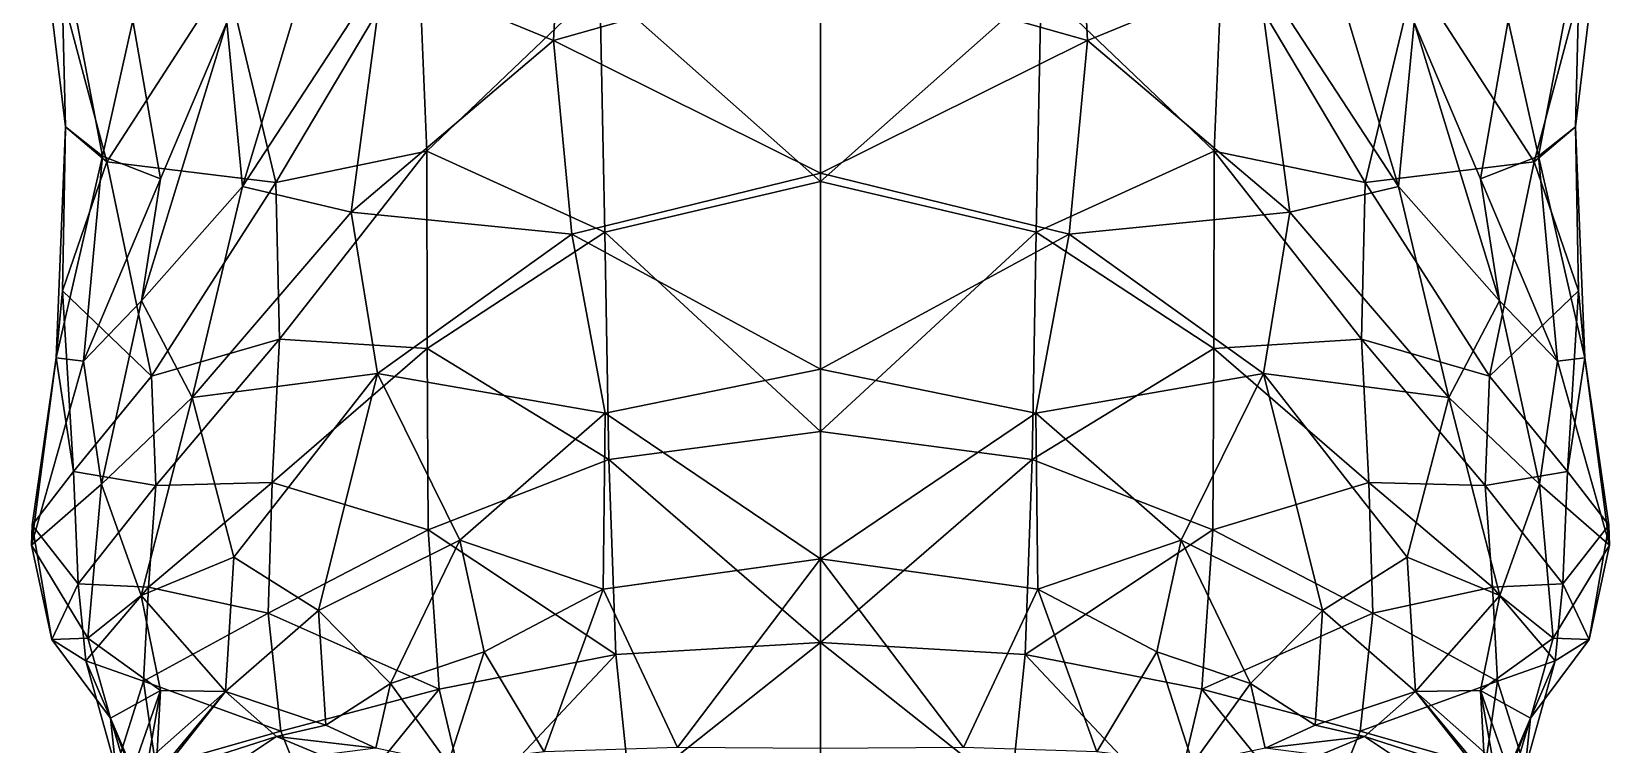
# Model space of a CAD drawing. Extents: x -1.6 to 1.6, y -9.4 to 16.4.
# Drawn here: x -1.111 to 1.111, y 0.123 to 1.126 of the extents above; entities that cross this region are included whole.
import ezdxf

# ---------------------------------------------------------------- set-up
doc = ezdxf.new("R2010")
doc.units = 0
doc.layers.add('DIPLODOC$LWO', color=1, linetype='CONTINUOUS')

msp = doc.modelspace()

# ---------------------------------------------------------------- linework, layer by layer
at = {"layer": 'DIPLODOC$LWO'}
for points in [[(-0.3555, 1.5028, 2.0659), (-0.376, 1.1134, 2.0835), (-0.6154, 1.2118, 2.4256)], [(0, 1.22, 1.9491), (-0.376, 1.1134, 2.0835), (-0.3555, 1.5028, 2.0659)], [(0.376, 1.1134, 2.0835), (0, 1.22, 1.9491), (0.3555, 1.5028, 2.0659)], [(0.376, 1.1134, 2.0835), (0.3555, 1.5028, 2.0659), (0.6154, 1.2118, 2.4256)], [(-1.0997, 1.2996, 4.6703), (-1.0045, 0.9427, 4.7475), (-0.8362, 1.2034, 5.0168)], [(-1.0628, 0.9922, 4.372), (-1.0997, 1.2996, 4.6703), (-1.0695, 1.2591, 4.2709)], [(-1.0997, 1.2996, 4.6703), (-1.0628, 0.9922, 4.372), (-1.0045, 0.9427, 4.7475)], [(0, 1.2964, 5.3242), (-0.3108, 1.1905, 5.2951), (0, 0.915, 5.2396)], [(0.3108, 1.1905, 5.2951), (0, 1.2964, 5.3242), (0, 0.915, 5.2396)], [(1.0045, 0.9427, 4.7475), (1.0997, 1.2996, 4.6703), (0.8362, 1.2034, 5.0168)], [(1.0628, 0.9922, 4.372), (1.0997, 1.2996, 4.6703), (1.0045, 0.9427, 4.7475)], [(1.0997, 1.2996, 4.6703), (1.0628, 0.9922, 4.372), (1.0695, 1.2591, 4.2709)], [(-0.703, 1.2756, 2.7342), (-0.8137, 0.908, 2.9043), (-0.8356, 1.1387, 3.196)], [(-0.6154, 1.2118, 2.4256), (-0.8137, 0.908, 2.9043), (-0.703, 1.2756, 2.7342)], [(0.8137, 0.908, 2.9043), (0.6154, 1.2118, 2.4256), (0.703, 1.2756, 2.7342)], [(0.8137, 0.908, 2.9043), (0.703, 1.2756, 2.7342), (0.8356, 1.1387, 3.196)], [(-0.9681, 1.1415, 3.7842), (-1.0108, 0.9505, 3.967), (-1.0695, 1.2591, 4.2709)], [(-1.0108, 0.9505, 3.967), (-1.0628, 0.9922, 4.372), (-1.0695, 1.2591, 4.2709)], [(-0.8362, 1.2034, 5.0168), (-0.7667, 0.9135, 5.0657), (-0.5663, 1.2508, 5.2511)], [(-0.5663, 1.2508, 5.2511), (-0.7667, 0.9135, 5.0657), (-0.5541, 0.9578, 5.1992)], [(-0.5663, 1.2508, 5.2511), (-0.5541, 0.9578, 5.1992), (-0.3108, 1.1905, 5.2951)], [(0.5541, 0.9578, 5.1992), (0.5663, 1.2508, 5.2511), (0.3108, 1.1905, 5.2951)], [(0.7667, 0.9135, 5.0657), (0.5663, 1.2508, 5.2511), (0.5541, 0.9578, 5.1992)], [(0.7667, 0.9135, 5.0657), (0.8362, 1.2034, 5.0168), (0.5663, 1.2508, 5.2511)], [(1.0108, 0.9505, 3.967), (0.9681, 1.1415, 3.7842), (1.0695, 1.2591, 4.2709)], [(1.0628, 0.9922, 4.372), (1.0108, 0.9505, 3.967), (1.0695, 1.2591, 4.2709)], [(-0.8362, 1.2034, 5.0168), (-1.0045, 0.9427, 4.7475), (-0.7667, 0.9135, 5.0657)], [(-0.6154, 1.2118, 2.4256), (-0.6608, 0.8717, 2.4311), (-0.8137, 0.908, 2.9043)], [(-0.376, 1.1134, 2.0835), (-0.6608, 0.8717, 2.4311), (-0.6154, 1.2118, 2.4256)], [(0, 1.22, 1.9491), (0, 0.9267, 1.9993), (-0.376, 1.1134, 2.0835)], [(0, 0.9267, 1.9993), (0, 1.22, 1.9491), (0.376, 1.1134, 2.0835)], [(0.6608, 0.8717, 2.4311), (0.376, 1.1134, 2.0835), (0.6154, 1.2118, 2.4256)], [(0.6608, 0.8717, 2.4311), (0.6154, 1.2118, 2.4256), (0.8137, 0.908, 2.9043)], [(1.0045, 0.9427, 4.7475), (0.8362, 1.2034, 5.0168), (0.7667, 0.9135, 5.0657)], [(-0.3108, 1.1905, 5.2951), (-0.5541, 0.9578, 5.1992), (-0.3037, 0.8438, 5.2124)], [(-0.3108, 1.1905, 5.2951), (-0.3037, 0.8438, 5.2124), (0, 0.915, 5.2396)], [(0.3037, 0.8438, 5.2124), (0.3108, 1.1905, 5.2951), (0, 0.915, 5.2396)], [(0.5541, 0.9578, 5.1992), (0.3108, 1.1905, 5.2951), (0.3037, 0.8438, 5.2124)], [(-0.929, 0.9186, 3.5789), (-1.0108, 0.9505, 3.967), (-0.9681, 1.1415, 3.7842)], [(-0.8356, 1.1387, 3.196), (-0.929, 0.9186, 3.5789), (-0.9681, 1.1415, 3.7842)], [(-0.8356, 1.1387, 3.196), (-0.9558, 0.7471, 3.4059), (-0.929, 0.9186, 3.5789)], [(-0.8137, 0.908, 2.9043), (-0.9558, 0.7471, 3.4059), (-0.8356, 1.1387, 3.196)], [(0.9558, 0.7471, 3.4059), (0.8137, 0.908, 2.9043), (0.8356, 1.1387, 3.196)], [(0.929, 0.9186, 3.5789), (0.8356, 1.1387, 3.196), (0.9681, 1.1415, 3.7842)], [(0.9558, 0.7471, 3.4059), (0.8356, 1.1387, 3.196), (0.929, 0.9186, 3.5789)], [(1.0108, 0.9505, 3.967), (0.929, 0.9186, 3.5789), (0.9681, 1.1415, 3.7842)], [(-0.376, 1.1134, 2.0835), (-0.3502, 0.8412, 2.1122), (-0.6608, 0.8717, 2.4311)], [(0, 0.9267, 1.9993), (-0.3502, 0.8412, 2.1122), (-0.376, 1.1134, 2.0835)], [(0.3502, 0.8412, 2.1122), (0, 0.9267, 1.9993), (0.376, 1.1134, 2.0835)], [(0.3502, 0.8412, 2.1122), (0.376, 1.1134, 2.0835), (0.6608, 0.8717, 2.4311)], [(-1.0108, 0.9505, 3.967), (-1.0761, 0.667, 4.1215), (-1.0628, 0.9922, 4.372)], [(-1.0761, 0.667, 4.1215), (-1.067, 0.7614, 4.457), (-1.0628, 0.9922, 4.372)], [(-1.067, 0.7614, 4.457), (-1.0045, 0.9427, 4.7475), (-1.0628, 0.9922, 4.372)], [(1.0045, 0.9427, 4.7475), (1.067, 0.7614, 4.457), (1.0628, 0.9922, 4.372)], [(1.0761, 0.667, 4.1215), (1.0108, 0.9505, 3.967), (1.0628, 0.9922, 4.372)], [(1.067, 0.7614, 4.457), (1.0761, 0.667, 4.1215), (1.0628, 0.9922, 4.372)], [(-0.7667, 0.9135, 5.0657), (-0.7618, 0.6931, 5.0241), (-0.5541, 0.9578, 5.1992)], [(-0.5541, 0.9578, 5.1992), (-0.7618, 0.6931, 5.0241), (-0.5539, 0.6802, 5.1278)], [(-0.5541, 0.9578, 5.1992), (-0.5539, 0.6802, 5.1278), (-0.3037, 0.8438, 5.2124)], [(0.5539, 0.6802, 5.1278), (0.5541, 0.9578, 5.1992), (0.3037, 0.8438, 5.2124)], [(0.7618, 0.6931, 5.0241), (0.5541, 0.9578, 5.1992), (0.5539, 0.6802, 5.1278)], [(0.7618, 0.6931, 5.0241), (0.7667, 0.9135, 5.0657), (0.5541, 0.9578, 5.1992)], [(-1.0373, 0.6622, 3.772), (-1.0761, 0.667, 4.1215), (-1.0108, 0.9505, 3.967)], [(-1.0045, 0.9427, 4.7475), (-1.067, 0.7614, 4.457), (-0.9418, 0.6413, 4.781)], [(-0.929, 0.9186, 3.5789), (-1.0373, 0.6622, 3.772), (-1.0108, 0.9505, 3.967)], [(-1.0045, 0.9427, 4.7475), (-0.9418, 0.6413, 4.781), (-0.7667, 0.9135, 5.0657)], [(0.9418, 0.6413, 4.781), (1.0045, 0.9427, 4.7475), (0.7667, 0.9135, 5.0657)], [(1.0373, 0.6622, 3.772), (0.929, 0.9186, 3.5789), (1.0108, 0.9505, 3.967)], [(1.067, 0.7614, 4.457), (1.0045, 0.9427, 4.7475), (0.9418, 0.6413, 4.781)], [(1.0761, 0.667, 4.1215), (1.0373, 0.6622, 3.772), (1.0108, 0.9505, 3.967)], [(-0.9558, 0.7471, 3.4059), (-1.0373, 0.6622, 3.772), (-0.929, 0.9186, 3.5789)], [(-0.7667, 0.9135, 5.0657), (-0.9418, 0.6413, 4.781), (-0.7618, 0.6931, 5.0241)], [(0, 0.9267, 1.9993), (0, 0.6508, 2.074), (-0.3502, 0.8412, 2.1122)], [(0, 0.915, 5.2396), (-0.3037, 0.8438, 5.2124), (0, 0.5634, 5.1611)], [(0, 0.6508, 2.074), (0, 0.9267, 1.9993), (0.3502, 0.8412, 2.1122)], [(0.3037, 0.8438, 5.2124), (0, 0.915, 5.2396), (0, 0.5634, 5.1611)], [(0.9418, 0.6413, 4.781), (0.7667, 0.9135, 5.0657), (0.7618, 0.6931, 5.0241)], [(1.0373, 0.6622, 3.772), (0.9558, 0.7471, 3.4059), (0.929, 0.9186, 3.5789)], [(-0.8137, 0.908, 2.9043), (-0.8845, 0.6111, 2.9094), (-0.9558, 0.7471, 3.4059)], [(-0.6608, 0.8717, 2.4311), (-0.8845, 0.6111, 2.9094), (-0.8137, 0.908, 2.9043)], [(0.8845, 0.6111, 2.9094), (0.6608, 0.8717, 2.4311), (0.8137, 0.908, 2.9043)], [(0.8845, 0.6111, 2.9094), (0.8137, 0.908, 2.9043), (0.9558, 0.7471, 3.4059)], [(-0.6608, 0.8717, 2.4311), (-0.6237, 0.645, 2.4004), (-0.8845, 0.6111, 2.9094)], [(-0.3502, 0.8412, 2.1122), (-0.6237, 0.645, 2.4004), (-0.6608, 0.8717, 2.4311)], [(0.6237, 0.645, 2.4004), (0.3502, 0.8412, 2.1122), (0.6608, 0.8717, 2.4311)], [(0.6237, 0.645, 2.4004), (0.6608, 0.8717, 2.4311), (0.8845, 0.6111, 2.9094)], [(-0.3502, 0.8412, 2.1122), (-0.303, 0.5889, 2.1494), (-0.6237, 0.645, 2.4004)], [(-0.3037, 0.8438, 5.2124), (-0.5539, 0.6802, 5.1278), (-0.298, 0.5237, 5.1368)], [(0, 0.6508, 2.074), (-0.303, 0.5889, 2.1494), (-0.3502, 0.8412, 2.1122)], [(-0.3037, 0.8438, 5.2124), (-0.298, 0.5237, 5.1368), (0, 0.5634, 5.1611)], [(0.298, 0.5237, 5.1368), (0.3037, 0.8438, 5.2124), (0, 0.5634, 5.1611)], [(0.303, 0.5889, 2.1494), (0, 0.6508, 2.074), (0.3502, 0.8412, 2.1122)], [(0.5539, 0.6802, 5.1278), (0.3037, 0.8438, 5.2124), (0.298, 0.5237, 5.1368)], [(0.303, 0.5889, 2.1494), (0.3502, 0.8412, 2.1122), (0.6237, 0.645, 2.4004)], [(-1.067, 0.7614, 4.457), (-1.0761, 0.667, 4.1215), (-1.0517, 0.5071, 4.4922)], [(-1.0517, 0.5071, 4.4922), (-0.9418, 0.6413, 4.781), (-1.067, 0.7614, 4.457)], [(0.9418, 0.6413, 4.781), (1.0517, 0.5071, 4.4922), (1.067, 0.7614, 4.457)], [(1.0761, 0.667, 4.1215), (1.067, 0.7614, 4.457), (1.0517, 0.5071, 4.4922)], [(-0.9558, 0.7471, 3.4059), (-1.0123, 0.4894, 3.476), (-1.0373, 0.6622, 3.772)], [(-0.8845, 0.6111, 2.9094), (-1.0123, 0.4894, 3.476), (-0.9558, 0.7471, 3.4059)], [(1.0123, 0.4894, 3.476), (0.8845, 0.6111, 2.9094), (0.9558, 0.7471, 3.4059)], [(1.0123, 0.4894, 3.476), (0.9558, 0.7471, 3.4059), (1.0373, 0.6622, 3.772)], [(-0.9418, 0.6413, 4.781), (-0.9355, 0.4875, 4.7611), (-0.7618, 0.6931, 5.0241)], [(-0.7618, 0.6931, 5.0241), (-0.9355, 0.4875, 4.7611), (-0.7717, 0.4916, 4.969)], [(-0.7618, 0.6931, 5.0241), (-0.7717, 0.4916, 4.969), (-0.5539, 0.6802, 5.1278)], [(0.7717, 0.4916, 4.969), (0.7618, 0.6931, 5.0241), (0.5539, 0.6802, 5.1278)], [(0.9355, 0.4875, 4.7611), (0.7618, 0.6931, 5.0241), (0.7717, 0.4916, 4.969)], [(0.9355, 0.4875, 4.7611), (0.9418, 0.6413, 4.781), (0.7618, 0.6931, 5.0241)], [(-1.0373, 0.6622, 3.772), (-1.1106, 0.4033, 3.8482), (-1.0761, 0.667, 4.1215)], [(-1.1106, 0.4033, 3.8482), (-1.11, 0.4315, 4.1734), (-1.0761, 0.667, 4.1215)], [(-1.11, 0.4315, 4.1734), (-1.0517, 0.5071, 4.4922), (-1.0761, 0.667, 4.1215)], [(-0.5539, 0.6802, 5.1278), (-0.7717, 0.4916, 4.969), (-0.5525, 0.4251, 5.0625)], [(-0.5539, 0.6802, 5.1278), (-0.5525, 0.4251, 5.0625), (-0.298, 0.5237, 5.1368)], [(0.5525, 0.4251, 5.0625), (0.5539, 0.6802, 5.1278), (0.298, 0.5237, 5.1368)], [(0.7717, 0.4916, 4.969), (0.5539, 0.6802, 5.1278), (0.5525, 0.4251, 5.0625)], [(1.1106, 0.4033, 3.8482), (1.0373, 0.6622, 3.772), (1.0761, 0.667, 4.1215)], [(1.0517, 0.5071, 4.4922), (1.11, 0.4315, 4.1734), (1.0761, 0.667, 4.1215)], [(1.11, 0.4315, 4.1734), (1.1106, 0.4033, 3.8482), (1.0761, 0.667, 4.1215)], [(-1.0123, 0.4894, 3.476), (-1.1106, 0.4033, 3.8482), (-1.0373, 0.6622, 3.772)], [(-0.6237, 0.645, 2.4004), (-0.8259, 0.3864, 2.7824), (-0.8845, 0.6111, 2.9094)], [(-0.8259, 0.3864, 2.7824), (-0.6237, 0.645, 2.4004), (-0.7069, 0.3116, 2.5432)], [(-0.5075, 0.4105, 2.3231), (-0.7069, 0.3116, 2.5432), (-0.6237, 0.645, 2.4004)], [(-0.303, 0.5889, 2.1494), (-0.5075, 0.4105, 2.3231), (-0.6237, 0.645, 2.4004)], [(0, 0.6508, 2.074), (0, 0.3841, 2.1602), (-0.303, 0.5889, 2.1494)], [(0, 0.3841, 2.1602), (0, 0.6508, 2.074), (0.303, 0.5889, 2.1494)], [(0.5075, 0.4105, 2.3231), (0.303, 0.5889, 2.1494), (0.6237, 0.645, 2.4004)], [(0.7069, 0.3116, 2.5432), (0.5075, 0.4105, 2.3231), (0.6237, 0.645, 2.4004)], [(0.8259, 0.3864, 2.7824), (0.6237, 0.645, 2.4004), (0.8845, 0.6111, 2.9094)], [(0.6237, 0.645, 2.4004), (0.8259, 0.3864, 2.7824), (0.7069, 0.3116, 2.5432)], [(1.1106, 0.4033, 3.8482), (1.0123, 0.4894, 3.476), (1.0373, 0.6622, 3.772)], [(-0.9418, 0.6413, 4.781), (-1.0517, 0.5071, 4.4922), (-0.9355, 0.4875, 4.7611)], [(1.0517, 0.5071, 4.4922), (0.9418, 0.6413, 4.781), (0.9355, 0.4875, 4.7611)], [(-1.0123, 0.4894, 3.476), (-0.8845, 0.6111, 2.9094), (-0.9561, 0.3327, 3.1836)], [(-0.8259, 0.3864, 2.7824), (-0.9561, 0.3327, 3.1836), (-0.8845, 0.6111, 2.9094)], [(0.9561, 0.3327, 3.1836), (0.8259, 0.3864, 2.7824), (0.8845, 0.6111, 2.9094)], [(0.8845, 0.6111, 2.9094), (1.0123, 0.4894, 3.476), (0.9561, 0.3327, 3.1836)], [(-0.303, 0.5889, 2.1494), (-0.3061, 0.3417, 2.2248), (-0.5075, 0.4105, 2.3231)], [(0, 0.3841, 2.1602), (-0.3061, 0.3417, 2.2248), (-0.303, 0.5889, 2.1494)], [(0.3061, 0.3417, 2.2248), (0, 0.3841, 2.1602), (0.303, 0.5889, 2.1494)], [(0.3061, 0.3417, 2.2248), (0.303, 0.5889, 2.1494), (0.5075, 0.4105, 2.3231)], [(0, 0.5634, 5.1611), (-0.298, 0.5237, 5.1368), (0, 0.2666, 5.1308)], [(0.298, 0.5237, 5.1368), (0, 0.5634, 5.1611), (0, 0.2666, 5.1308)], [(-0.298, 0.5237, 5.1368), (-0.5525, 0.4251, 5.0625), (-0.2879, 0.2497, 5.1045)], [(-0.298, 0.5237, 5.1368), (-0.2879, 0.2497, 5.1045), (0, 0.2666, 5.1308)], [(0.2879, 0.2497, 5.1045), (0.298, 0.5237, 5.1368), (0, 0.2666, 5.1308)], [(0.5525, 0.4251, 5.0625), (0.298, 0.5237, 5.1368), (0.2879, 0.2497, 5.1045)], [(-1.1106, 0.4033, 3.8482), (-1.0123, 0.4894, 3.476), (-1.0312, 0.2727, 3.6135)], [(-1.0517, 0.5071, 4.4922), (-1.11, 0.4315, 4.1734), (-1.0452, 0.349, 4.4132)], [(-1.0517, 0.5071, 4.4922), (-1.0452, 0.349, 4.4132), (-0.9355, 0.4875, 4.7611)], [(-1.0123, 0.4894, 3.476), (-0.9561, 0.3327, 3.1836), (-1.0312, 0.2727, 3.6135)], [(-0.7717, 0.4916, 4.969), (-0.9462, 0.3442, 4.7204), (-0.7774, 0.3079, 4.9165)], [(-0.9355, 0.4875, 4.7611), (-0.9462, 0.3442, 4.7204), (-0.7717, 0.4916, 4.969)], [(-0.7717, 0.4916, 4.969), (-0.7774, 0.3079, 4.9165), (-0.5525, 0.4251, 5.0625)], [(0.7774, 0.3079, 4.9165), (0.7717, 0.4916, 4.969), (0.5525, 0.4251, 5.0625)], [(0.9462, 0.3442, 4.7204), (0.7717, 0.4916, 4.969), (0.7774, 0.3079, 4.9165)], [(0.9462, 0.3442, 4.7204), (0.9355, 0.4875, 4.7611), (0.7717, 0.4916, 4.969)], [(1.0452, 0.349, 4.4132), (1.0517, 0.5071, 4.4922), (0.9355, 0.4875, 4.7611)], [(0.9561, 0.3327, 3.1836), (1.0123, 0.4894, 3.476), (1.0312, 0.2727, 3.6135)], [(1.0123, 0.4894, 3.476), (1.1106, 0.4033, 3.8482), (1.0312, 0.2727, 3.6135)], [(1.11, 0.4315, 4.1734), (1.0517, 0.5071, 4.4922), (1.0452, 0.349, 4.4132)], [(-0.9355, 0.4875, 4.7611), (-1.0452, 0.349, 4.4132), (-0.9462, 0.3442, 4.7204)], [(1.0452, 0.349, 4.4132), (0.9355, 0.4875, 4.7611), (0.9462, 0.3442, 4.7204)], [(-1.11, 0.4315, 4.1734), (-1.1106, 0.4033, 3.8482), (-1.0823, 0.2706, 4.0277)], [(-1.11, 0.4315, 4.1734), (-1.0823, 0.2706, 4.0277), (-1.0452, 0.349, 4.4132)], [(-0.5525, 0.4251, 5.0625), (-0.7774, 0.3079, 4.9165), (-0.5368, 0.201, 5.0275)], [(-0.5525, 0.4251, 5.0625), (-0.5368, 0.201, 5.0275), (-0.2879, 0.2497, 5.1045)], [(0.5368, 0.201, 5.0275), (0.5525, 0.4251, 5.0625), (0.2879, 0.2497, 5.1045)], [(0.7774, 0.3079, 4.9165), (0.5525, 0.4251, 5.0625), (0.5368, 0.201, 5.0275)], [(1.0823, 0.2706, 4.0277), (1.11, 0.4315, 4.1734), (1.0452, 0.349, 4.4132)], [(1.1106, 0.4033, 3.8482), (1.11, 0.4315, 4.1734), (1.0823, 0.2706, 4.0277)], [(-1.1106, 0.4033, 3.8482), (-1.0312, 0.2727, 3.6135), (-1.0823, 0.2706, 4.0277)], [(-0.7069, 0.3116, 2.5432), (-0.5075, 0.4105, 2.3231), (-0.6054, 0.2087, 2.3867)], [(-0.4733, 0.2535, 2.2907), (-0.6054, 0.2087, 2.3867), (-0.5075, 0.4105, 2.3231)], [(-0.3061, 0.3417, 2.2248), (-0.4733, 0.2535, 2.2907), (-0.5075, 0.4105, 2.3231)], [(0.4733, 0.2535, 2.2907), (0.3061, 0.3417, 2.2248), (0.5075, 0.4105, 2.3231)], [(0.6054, 0.2087, 2.3867), (0.4733, 0.2535, 2.2907), (0.5075, 0.4105, 2.3231)], [(0.5075, 0.4105, 2.3231), (0.7069, 0.3116, 2.5432), (0.6054, 0.2087, 2.3867)], [(1.0312, 0.2727, 3.6135), (1.1106, 0.4033, 3.8482), (1.0823, 0.2706, 4.0277)], [(-0.9561, 0.3327, 3.1836), (-0.8259, 0.3864, 2.7824), (-0.8375, 0.1973, 2.8312)], [(-0.7069, 0.3116, 2.5432), (-0.8375, 0.1973, 2.8312), (-0.8259, 0.3864, 2.7824)], [(-0.3061, 0.3417, 2.2248), (0, 0.3841, 2.1602), (-0.2014, 0.1188, 2.2487)], [(0, 0.1173, 2.2456), (-0.2014, 0.1188, 2.2487), (0, 0.3841, 2.1602)], [(0, 0.3841, 2.1602), (0.3061, 0.3417, 2.2248), (0.2014, 0.1188, 2.2487)], [(0.2014, 0.1188, 2.2487), (0, 0.1173, 2.2456), (0, 0.3841, 2.1602)], [(0.8375, 0.1973, 2.8312), (0.7069, 0.3116, 2.5432), (0.8259, 0.3864, 2.7824)], [(0.8259, 0.3864, 2.7824), (0.9561, 0.3327, 3.1836), (0.8375, 0.1973, 2.8312)], [(-1.0452, 0.349, 4.4132), (-1.0823, 0.2706, 4.0277), (-1.0341, 0.2407, 4.2865)], [(-1.0452, 0.349, 4.4132), (-1.0341, 0.2407, 4.2865), (-0.9462, 0.3442, 4.7204)], [(-0.9462, 0.3442, 4.7204), (-1.0341, 0.2407, 4.2865), (-0.9532, 0.2122, 4.6776)], [(-0.9462, 0.3442, 4.7204), (-0.9532, 0.2122, 4.6776), (-0.7774, 0.3079, 4.9165)], [(-0.4733, 0.2535, 2.2907), (-0.3061, 0.3417, 2.2248), (-0.3891, 0.1125, 2.2723)], [(-0.2014, 0.1188, 2.2487), (-0.3891, 0.1125, 2.2723), (-0.3061, 0.3417, 2.2248)], [(0.3891, 0.1125, 2.2723), (0.2014, 0.1188, 2.2487), (0.3061, 0.3417, 2.2248)], [(0.3061, 0.3417, 2.2248), (0.4733, 0.2535, 2.2907), (0.3891, 0.1125, 2.2723)], [(0.9532, 0.2122, 4.6776), (0.9462, 0.3442, 4.7204), (0.7774, 0.3079, 4.9165)], [(1.0341, 0.2407, 4.2865), (1.0452, 0.349, 4.4132), (0.9462, 0.3442, 4.7204)], [(1.0341, 0.2407, 4.2865), (0.9462, 0.3442, 4.7204), (0.9532, 0.2122, 4.6776)], [(1.0823, 0.2706, 4.0277), (1.0452, 0.349, 4.4132), (1.0341, 0.2407, 4.2865)], [(-1.0312, 0.2727, 3.6135), (-0.9561, 0.3327, 3.1836), (-0.9289, 0.1988, 3.2273)], [(-0.9561, 0.3327, 3.1836), (-0.8375, 0.1973, 2.8312), (-0.9289, 0.1988, 3.2273)], [(-0.8375, 0.1973, 2.8312), (-0.7069, 0.3116, 2.5432), (-0.6963, 0.1501, 2.5227)], [(-0.6054, 0.2087, 2.3867), (-0.6963, 0.1501, 2.5227), (-0.7069, 0.3116, 2.5432)], [(0.6963, 0.1501, 2.5227), (0.6054, 0.2087, 2.3867), (0.7069, 0.3116, 2.5432)], [(0.7069, 0.3116, 2.5432), (0.8375, 0.1973, 2.8312), (0.6963, 0.1501, 2.5227)], [(0.8375, 0.1973, 2.8312), (0.9561, 0.3327, 3.1836), (0.9289, 0.1988, 3.2273)], [(0.9561, 0.3327, 3.1836), (1.0312, 0.2727, 3.6135), (0.9289, 0.1988, 3.2273)], [(-0.7774, 0.3079, 4.9165), (-0.9532, 0.2122, 4.6776), (-0.7599, 0.1416, 4.8822)], [(-0.7774, 0.3079, 4.9165), (-0.7599, 0.1416, 4.8822), (-0.5368, 0.201, 5.0275)], [(0.7599, 0.1416, 4.8822), (0.7774, 0.3079, 4.9165), (0.5368, 0.201, 5.0275)], [(0.9532, 0.2122, 4.6776), (0.7774, 0.3079, 4.9165), (0.7599, 0.1416, 4.8822)], [(-1.0823, 0.2706, 4.0277), (-1.0312, 0.2727, 3.6135), (-0.9996, 0.16, 3.7939)], [(-1.0823, 0.2706, 4.0277), (-0.9996, 0.16, 3.7939), (-1.0341, 0.2407, 4.2865)], [(-1.0312, 0.2727, 3.6135), (-0.9289, 0.1988, 3.2273), (-0.9996, 0.16, 3.7939)], [(-0.2879, 0.2497, 5.1045), (-0.2681, 0.0539, 5.1229), (0, 0.2666, 5.1308)], [(-0.2681, 0.0539, 5.1229), (0, 0.0618, 5.1553), (0, 0.2666, 5.1308)], [(0.2681, 0.0539, 5.1229), (0.2879, 0.2497, 5.1045), (0, 0.2666, 5.1308)], [(0, 0.0618, 5.1553), (0.2681, 0.0539, 5.1229), (0, 0.2666, 5.1308)], [(0.9289, 0.1988, 3.2273), (1.0312, 0.2727, 3.6135), (0.9996, 0.16, 3.7939)], [(1.0312, 0.2727, 3.6135), (1.0823, 0.2706, 4.0277), (0.9996, 0.16, 3.7939)], [(0.9996, 0.16, 3.7939), (1.0823, 0.2706, 4.0277), (1.0341, 0.2407, 4.2865)], [(-0.6054, 0.2087, 2.3867), (-0.4733, 0.2535, 2.2907), (-0.5241, 0.0961, 2.3193)], [(-0.5368, 0.201, 5.0275), (-0.4958, 0.0286, 5.0324), (-0.2879, 0.2497, 5.1045)], [(-0.3891, 0.1125, 2.2723), (-0.5241, 0.0961, 2.3193), (-0.4733, 0.2535, 2.2907)], [(-0.4958, 0.0286, 5.0324), (-0.2681, 0.0539, 5.1229), (-0.2879, 0.2497, 5.1045)], [(0.2681, 0.0539, 5.1229), (0.4958, 0.0286, 5.0324), (0.2879, 0.2497, 5.1045)], [(0.4958, 0.0286, 5.0324), (0.5368, 0.201, 5.0275), (0.2879, 0.2497, 5.1045)], [(0.5241, 0.0961, 2.3193), (0.3891, 0.1125, 2.2723), (0.4733, 0.2535, 2.2907)], [(0.4733, 0.2535, 2.2907), (0.6054, 0.2087, 2.3867), (0.5241, 0.0961, 2.3193)], [(-1.0341, 0.2407, 4.2865), (-0.9919, 0.0891, 4.1552), (-0.9532, 0.2122, 4.6776)], [(-1.0341, 0.2407, 4.2865), (-0.9996, 0.16, 3.7939), (-0.9919, 0.0891, 4.1552)], [(0.9919, 0.0891, 4.1552), (1.0341, 0.2407, 4.2865), (0.9532, 0.2122, 4.6776)], [(0.9996, 0.16, 3.7939), (1.0341, 0.2407, 4.2865), (0.9919, 0.0891, 4.1552)], [(-0.9532, 0.2122, 4.6776), (-0.9919, 0.0891, 4.1552), (-0.9356, 0.0913, 4.6548)], [(-0.9532, 0.2122, 4.6776), (-0.9356, 0.0913, 4.6548), (-0.7599, 0.1416, 4.8822)], [(-0.7599, 0.1416, 4.8822), (-0.7018, -0.0029, 4.8768), (-0.5368, 0.201, 5.0275)], [(-0.7018, -0.0029, 4.8768), (-0.4958, 0.0286, 5.0324), (-0.5368, 0.201, 5.0275)], [(-0.6963, 0.1501, 2.5227), (-0.6054, 0.2087, 2.3867), (-0.6262, 0.1178, 2.4075)], [(-0.5241, 0.0961, 2.3193), (-0.6262, 0.1178, 2.4075), (-0.6054, 0.2087, 2.3867)], [(0.4958, 0.0286, 5.0324), (0.7018, -0.0029, 4.8768), (0.5368, 0.201, 5.0275)], [(0.6262, 0.1178, 2.4075), (0.5241, 0.0961, 2.3193), (0.6054, 0.2087, 2.3867)], [(0.7018, -0.0029, 4.8768), (0.7599, 0.1416, 4.8822), (0.5368, 0.201, 5.0275)], [(0.6054, 0.2087, 2.3867), (0.6963, 0.1501, 2.5227), (0.6262, 0.1178, 2.4075)], [(0.9356, 0.0913, 4.6548), (0.9532, 0.2122, 4.6776), (0.7599, 0.1416, 4.8822)], [(0.9919, 0.0891, 4.1552), (0.9532, 0.2122, 4.6776), (0.9356, 0.0913, 4.6548)], [(-0.996, 0.0066, 3.2216), (-0.8375, 0.1973, 2.8312), (-1.0243, 0.0323, 2.9718)], [(-0.8375, 0.1973, 2.8312), (-0.9289, 0.0817, 2.712), (-1.0243, 0.0323, 2.9718)], [(-0.9996, 0.16, 3.7939), (-0.9289, 0.1988, 3.2273), (-0.9389, 0.0181, 3.6193)], [(-0.9617, 0.0166, 3.394), (-0.9289, 0.1988, 3.2273), (-0.996, 0.0066, 3.2216)], [(-0.9289, 0.1988, 3.2273), (-0.8375, 0.1973, 2.8312), (-0.996, 0.0066, 3.2216)], [(-0.9389, 0.0181, 3.6193), (-0.9289, 0.1988, 3.2273), (-0.9617, 0.0166, 3.394)], [(-0.8375, 0.1973, 2.8312), (-0.7656, 0.1344, 2.5471), (-0.9289, 0.0817, 2.712)], [(-0.8375, 0.1973, 2.8312), (-0.6963, 0.1501, 2.5227), (-0.7656, 0.1344, 2.5471)], [(0.6963, 0.1501, 2.5227), (0.8375, 0.1973, 2.8312), (0.7656, 0.1344, 2.5471)], [(0.7656, 0.1344, 2.5471), (0.8375, 0.1973, 2.8312), (0.9289, 0.0817, 2.712)], [(0.8375, 0.1973, 2.8312), (0.9289, 0.1988, 3.2273), (0.996, 0.0066, 3.2216)], [(0.8375, 0.1973, 2.8312), (0.996, 0.0066, 3.2216), (1.0243, 0.0323, 2.9718)], [(0.9289, 0.0817, 2.712), (0.8375, 0.1973, 2.8312), (1.0243, 0.0323, 2.9718)], [(0.9289, 0.1988, 3.2273), (0.9617, 0.0166, 3.394), (0.996, 0.0066, 3.2216)], [(0.9289, 0.1988, 3.2273), (0.9389, 0.0181, 3.6193), (0.9617, 0.0166, 3.394)], [(0.9289, 0.1988, 3.2273), (0.9996, 0.16, 3.7939), (0.9389, 0.0181, 3.6193)], [(-0.9178, -0.1155, 3.9682), (-0.9996, 0.16, 3.7939), (-0.9389, 0.0181, 3.6193)], [(-0.8967, -0.1046, 4.2846), (-0.9996, 0.16, 3.7939), (-0.9178, -0.1155, 3.9682)], [(-0.8967, -0.1046, 4.2846), (-0.9919, 0.0891, 4.1552), (-0.9996, 0.16, 3.7939)], [(0.9996, 0.16, 3.7939), (0.8967, -0.1046, 4.2846), (0.9178, -0.1155, 3.9682)], [(0.9919, 0.0891, 4.1552), (0.8967, -0.1046, 4.2846), (0.9996, 0.16, 3.7939)], [(0.9996, 0.16, 3.7939), (0.9178, -0.1155, 3.9682), (0.9389, 0.0181, 3.6193)], [(-0.7599, 0.1416, 4.8822), (-0.9356, 0.0913, 4.6548), (-0.7018, -0.0029, 4.8768)], [(-0.7656, 0.1344, 2.5471), (-0.8405, 0.0843, 2.486), (-0.9289, 0.0817, 2.712)], [(-0.8405, 0.0843, 2.486), (-0.7656, 0.1344, 2.5471), (-0.703, 0.1077, 2.358)], [(-0.7656, 0.1344, 2.5471), (-0.6963, 0.1501, 2.5227), (-0.6262, 0.1178, 2.4075)], [(-0.6262, 0.1178, 2.4075), (-0.703, 0.1077, 2.358), (-0.7656, 0.1344, 2.5471)], [(0.6963, 0.1501, 2.5227), (0.7656, 0.1344, 2.5471), (0.6262, 0.1178, 2.4075)], [(0.703, 0.1077, 2.358), (0.6262, 0.1178, 2.4075), (0.7656, 0.1344, 2.5471)], [(0.9356, 0.0913, 4.6548), (0.7599, 0.1416, 4.8822), (0.7018, -0.0029, 4.8768)], [(0.7656, 0.1344, 2.5471), (0.8405, 0.0843, 2.486), (0.703, 0.1077, 2.358)], [(0.8405, 0.0843, 2.486), (0.7656, 0.1344, 2.5471), (0.9289, 0.0817, 2.712)]]:
    msp.add_3dface(points, dxfattribs=at)

doc.saveas('drawing.dxf')
